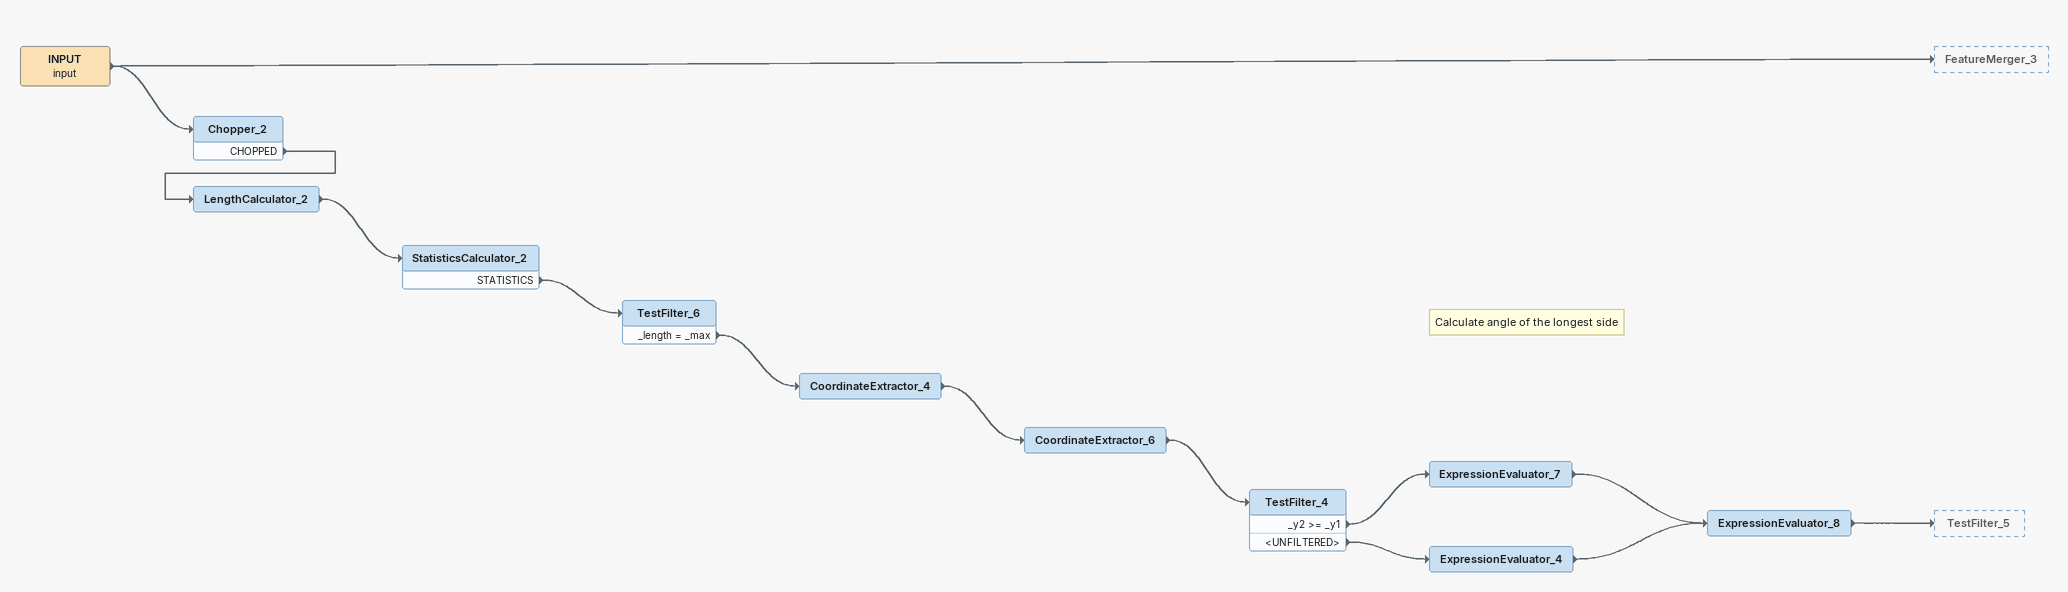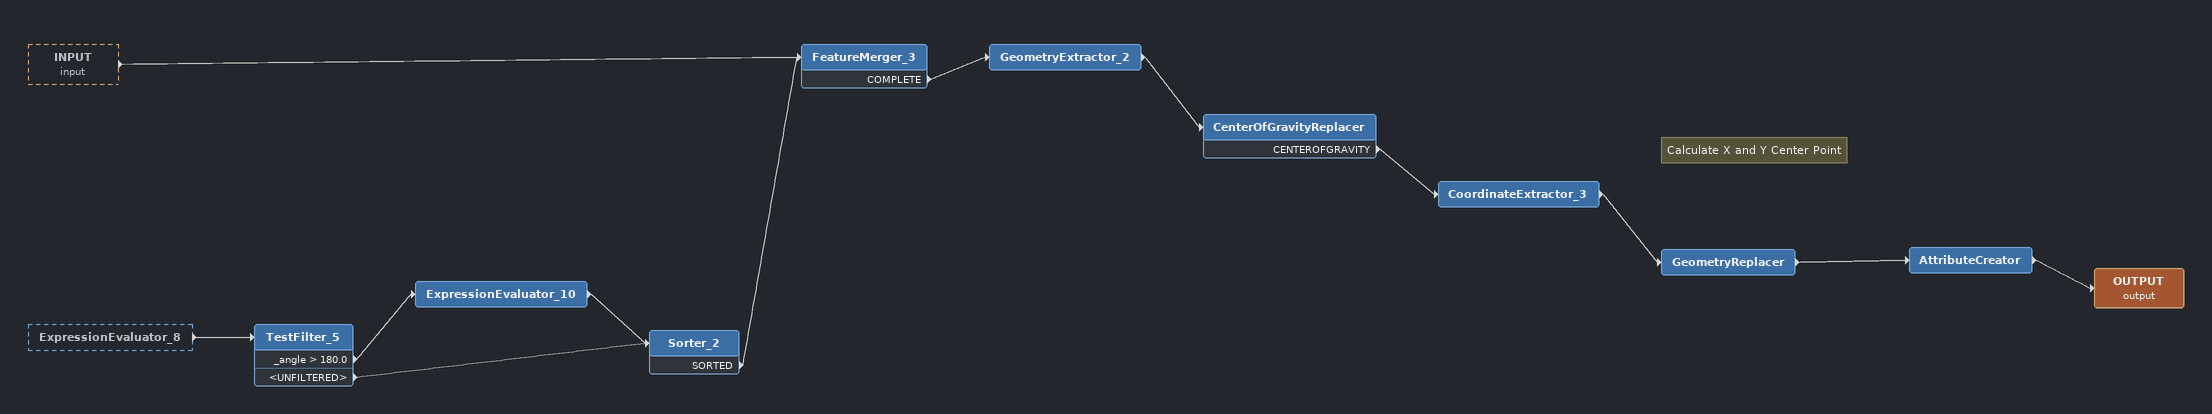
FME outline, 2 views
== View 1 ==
INPUT (input)
    -> Chopper_2
    -> FeatureMerger_3
Chopper_2
    CHOPPED -> LengthCalculator_2
LengthCalculator_2
    -> StatisticsCalculator_2
StatisticsCalculator_2
    STATISTICS -> TestFilter_6
TestFilter_6
    _length = _max -> CoordinateExtractor_4
CoordinateExtractor_4
    -> CoordinateExtractor_6
CoordinateExtractor_6
    -> TestFilter_4
TestFilter_4
    _y2 >= _y1 -> ExpressionEvaluator_7
    <UNFILTERED> -> ExpressionEvaluator_4
Note: Calculate angle of the longest side
ExpressionEvaluator_7
    -> ExpressionEvaluator_8
ExpressionEvaluator_4
    -> ExpressionEvaluator_8
ExpressionEvaluator_8
    -> TestFilter_5

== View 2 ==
INPUT (input) [outside]
    -> FeatureMerger_3
ExpressionEvaluator_8 [outside]
    -> TestFilter_5
TestFilter_5
    _angle > 180.0 -> ExpressionEvaluator_10
    <UNFILTERED> -> Sorter_2
ExpressionEvaluator_10
    -> Sorter_2
Sorter_2
    SORTED -> FeatureMerger_3
FeatureMerger_3
    COMPLETE -> GeometryExtractor_2
GeometryExtractor_2
    -> CenterOfGravityReplacer
CenterOfGravityReplacer
    CENTEROFGRAVITY -> CoordinateExtractor_3
CoordinateExtractor_3
    -> GeometryReplacer
GeometryReplacer
    -> AttributeCreator
Note: Calculate X and Y Center Point
AttributeCreator
    -> OUTPUT (output)
OUTPUT (output)
